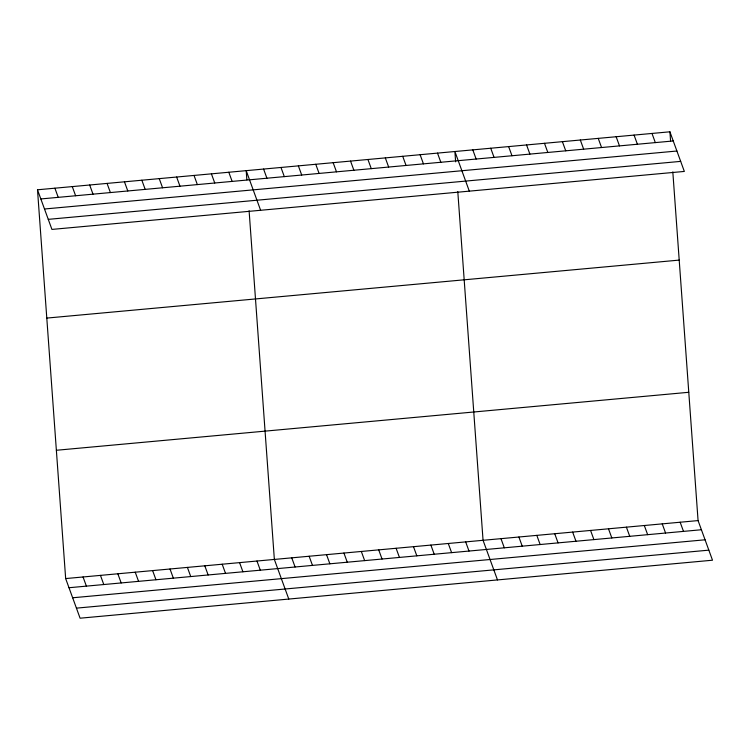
<?xml version="1.0" encoding="UTF-8"?>
<svg xmlns="http://www.w3.org/2000/svg" width="750" height="750" viewBox="0 0 750 750"><rect width="100%" height="100%" fill="white"/><g stroke="black" fill="none" stroke-linecap="round" stroke-linejoin="round"><path stroke-width="1.12" d="M37.5 189.787L669.909 131.803L684.338 171.431L51.928 229.416L37.5 189.787L65.663 578.569L80.091 618.197L712.5 560.212L698.072 520.584L672.816 171.9M40.838 198.947L673.247 140.963M44.494 208.997L676.903 151.022M48.262 219.356L680.672 161.381M46.791 318.084L679.2 260.1M56.372 450.272L688.781 392.288M65.663 578.569L698.072 520.584M69 587.728L701.409 529.744M72.656 597.778L705.066 539.794M76.434 608.137L708.844 550.153M651.994 133.444L655.322 142.603M634.069 135.094L637.406 144.253M616.153 136.734L619.491 145.894M598.237 138.375L601.566 147.534M580.322 140.016L583.65 149.175M562.397 141.666L565.734 150.816M544.481 143.306L547.819 152.466M680.156 522.225L683.494 531.384M526.566 144.947L529.894 154.106M662.241 523.866L665.569 533.025M508.641 146.588L511.978 155.747M644.325 525.516L647.653 534.675M490.725 148.228L494.062 157.387M626.4 527.156L629.738 536.316M472.809 149.878L476.137 159.037M608.484 528.797L611.822 537.956M469.312 191.147L454.894 151.519L455.634 161.831M590.569 530.438L593.897 539.597M437.503 153.112L440.831 162.272M572.644 532.087L575.981 541.247M420.113 154.706L423.441 163.866M554.728 533.728L558.066 542.888M402.712 156.3L406.05 165.459M536.812 535.369L540.141 544.528M385.322 157.894L388.659 167.053M518.897 537.009L522.225 546.169M367.931 159.488L371.269 168.647M500.972 538.659L504.309 547.809M350.541 161.081L353.878 170.241M497.484 579.928L483.056 540.3L457.791 191.616M333.15 162.684L336.488 171.834M465.666 541.894L469.003 551.053M315.759 164.278L319.097 173.438M448.275 543.488L451.613 552.647M298.369 165.872L301.706 175.031M430.884 545.081L434.213 554.241M280.978 167.466L284.316 176.625M413.494 546.675L416.822 555.834M263.588 169.059L266.916 178.219M396.103 548.269L399.431 557.428M260.616 210.281L246.197 170.653L246.862 179.812M378.712 549.862L382.041 559.022M228.806 172.247L232.134 181.406M361.322 551.456L364.65 560.616M211.416 173.841L214.744 183M343.931 553.05L347.259 562.209M194.025 175.434L197.353 184.594M326.531 554.653L329.869 563.803M176.634 177.028L179.963 186.188M309.141 556.247L312.478 565.406M159.234 178.622L162.572 187.781M291.75 557.841L295.087 567M141.844 180.216L145.181 189.375M288.788 599.062L274.359 559.434L249.103 210.75M124.453 181.819L127.791 190.969M256.969 561.028L260.306 570.188M107.062 183.412L110.4 192.572M239.578 562.622L242.916 571.781M89.672 185.006L93.009 194.166M222.188 564.216L225.525 573.375M72.281 186.6L75.619 195.759M204.797 565.809L208.134 574.969M54.891 188.194L58.228 197.353M187.406 567.403L190.734 576.562M170.016 568.997L173.344 578.156M152.625 570.591L155.953 579.75M135.234 572.184L138.562 581.344M117.844 573.787L121.172 582.938M100.453 575.381L103.781 584.541M83.053 576.975L86.391 586.134M669.909 131.803L670.575 140.972"/></g></svg>
